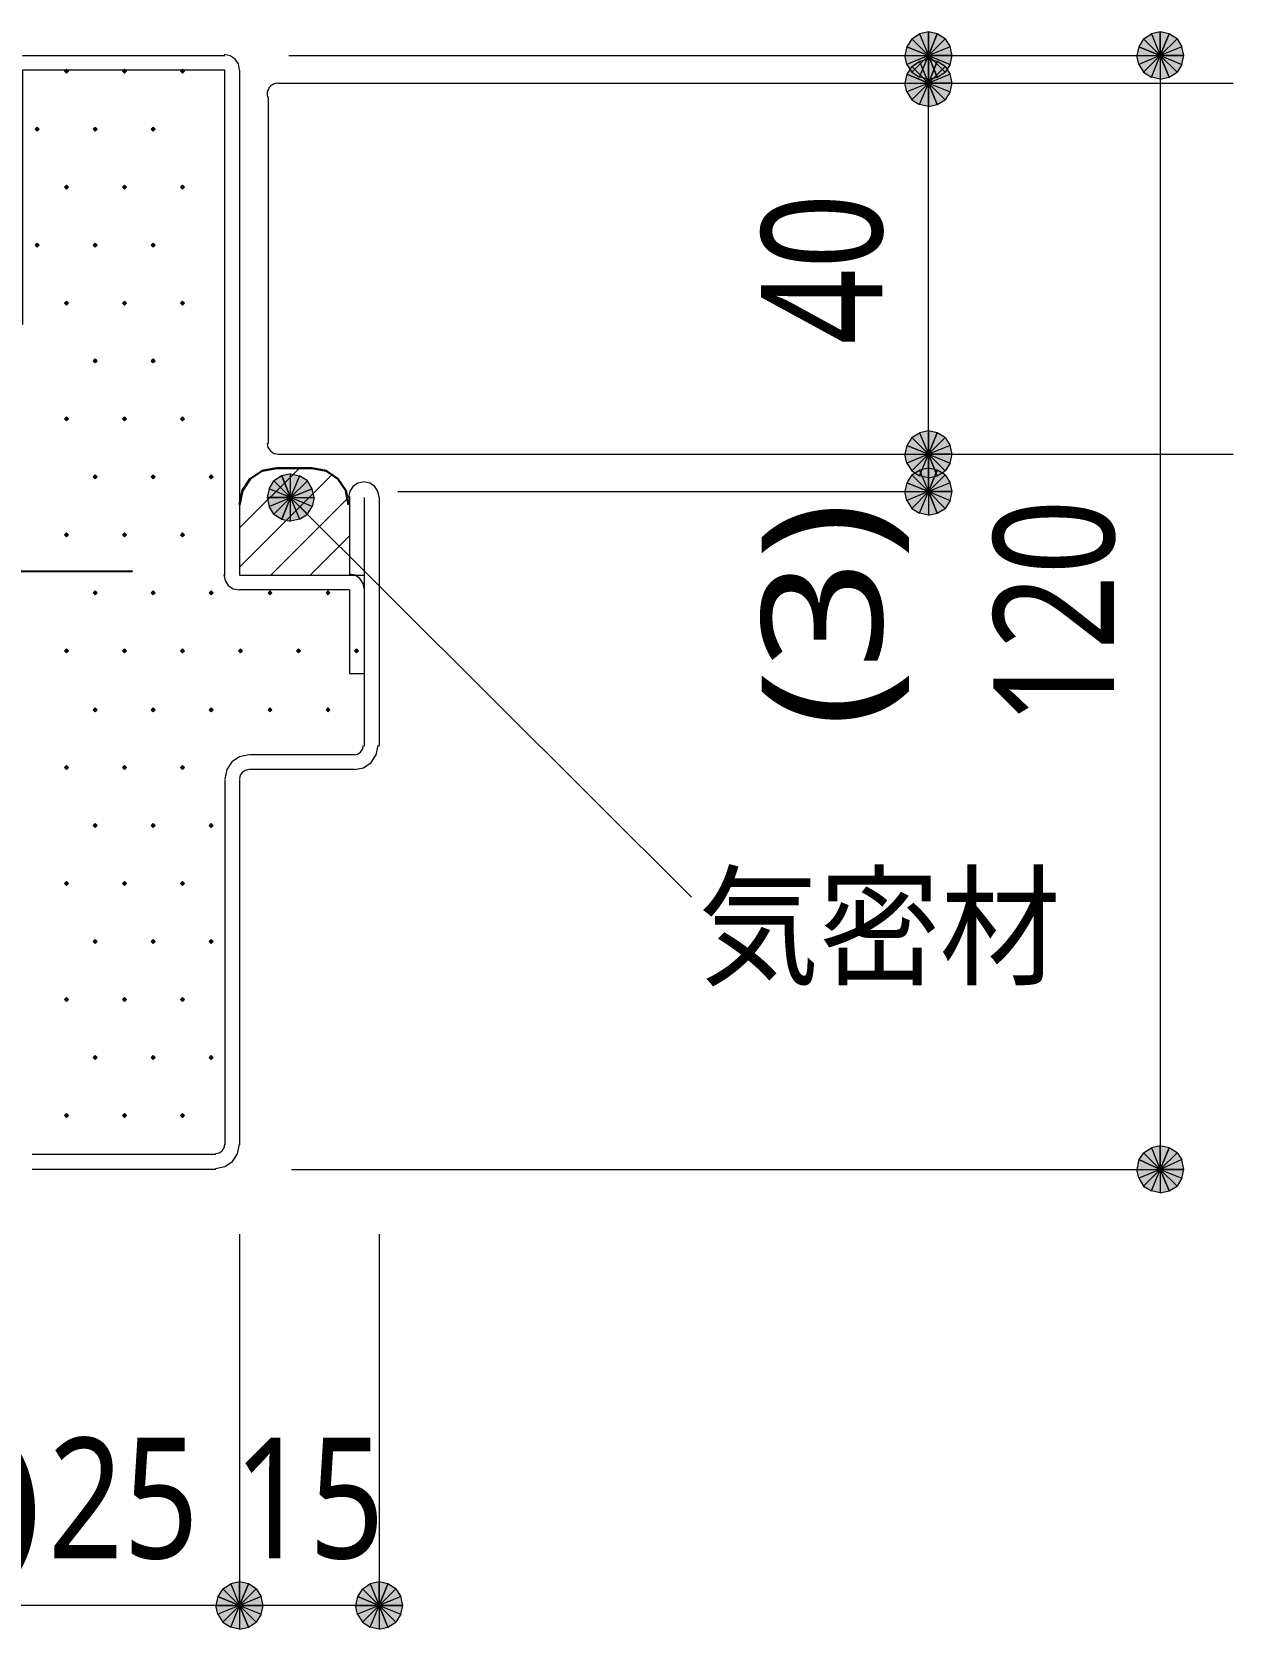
# Model space of a CAD drawing. Header units: millimetres. Extents: x 0 to 420, y 0 to 297.
# Drawn here: x 68.43 to 94.3, y 214.55 to 248.96 of the extents above; entities that cross this region are included whole.
import ezdxf
from ezdxf.enums import TextEntityAlignment as Align

# ---------------------------------------------------------------- set-up
doc = ezdxf.new("R2010")
doc.units = ezdxf.units.MM
doc.styles.add('kst32b', font='NotoSansJP-Variable.ttf')

msp = doc.modelspace()

# ---------------------------------------------------------------- hatches: boundary and pattern name
h = msp.add_hatch(color=7)
h.paths.add_polyline_path([(87.736, 248.962), (87.545, 248.92), (87.736, 248.454), (87.736, 248.962)])
h.paths.add_polyline_path([(87.545, 248.92), (87.736, 248.454), (87.376, 248.814), (87.545, 248.92)])
h.paths.add_polyline_path([(87.736, 248.454), (87.376, 248.814), (87.27, 248.645), (87.736, 248.454)])
for points in [[(87.926, 248.92), (87.736, 248.962), (87.736, 248.454), (87.926, 248.92)], [(92.922, 248.92), (92.731, 248.962), (92.731, 248.454), (92.922, 248.92)], [(69.173, 248.158), (69.152, 248.137), (69.13, 248.116), (69.152, 248.095), (69.173, 248.073), (69.194, 248.095), (69.215, 248.116), (69.194, 248.137), (69.173, 248.158)], [(70.421, 248.158), (70.4, 248.137), (70.379, 248.116), (70.4, 248.095), (70.421, 248.073), (70.443, 248.095), (70.464, 248.116), (70.443, 248.137), (70.421, 248.158)], [(71.67, 248.158), (71.649, 248.137), (71.628, 248.116), (71.649, 248.095), (71.67, 248.073), (71.692, 248.095), (71.713, 248.116), (71.692, 248.137), (71.67, 248.158)], [(87.926, 248.327), (87.736, 248.37), (87.736, 247.862), (87.926, 248.327)], [(68.538, 246.909), (68.517, 246.888), (68.495, 246.867), (68.517, 246.846), (68.538, 246.824), (68.559, 246.846), (68.58, 246.867), (68.559, 246.888), (68.538, 246.909)], [(69.787, 246.909), (69.765, 246.888), (69.744, 246.867), (69.765, 246.846), (69.787, 246.824), (69.808, 246.846), (69.829, 246.867), (69.808, 246.888), (69.787, 246.909)], [(71.035, 246.909), (71.014, 246.888), (70.993, 246.867), (71.014, 246.846), (71.035, 246.824), (71.057, 246.846), (71.078, 246.867), (71.057, 246.888), (71.035, 246.909)], [(69.173, 245.66), (69.152, 245.639), (69.13, 245.618), (69.152, 245.597), (69.173, 245.576), (69.194, 245.597), (69.215, 245.618), (69.194, 245.639), (69.173, 245.66)], [(70.421, 245.66), (70.4, 245.639), (70.379, 245.618), (70.4, 245.597), (70.421, 245.576), (70.443, 245.597), (70.464, 245.618), (70.443, 245.639), (70.421, 245.66)], [(71.67, 245.66), (71.649, 245.639), (71.628, 245.618), (71.649, 245.597), (71.67, 245.576), (71.692, 245.597), (71.713, 245.618), (71.692, 245.639), (71.67, 245.66)], [(68.538, 244.412), (68.517, 244.39), (68.495, 244.369), (68.517, 244.348), (68.538, 244.327), (68.559, 244.348), (68.58, 244.369), (68.559, 244.39), (68.538, 244.412)], [(69.787, 244.412), (69.765, 244.39), (69.744, 244.369), (69.765, 244.348), (69.787, 244.327), (69.808, 244.348), (69.829, 244.369), (69.808, 244.39), (69.787, 244.412)], [(71.035, 244.412), (71.014, 244.39), (70.993, 244.369), (71.014, 244.348), (71.035, 244.327), (71.057, 244.348), (71.078, 244.369), (71.057, 244.39), (71.035, 244.412)], [(69.173, 243.163), (69.152, 243.141), (69.13, 243.12), (69.152, 243.099), (69.173, 243.078), (69.194, 243.099), (69.215, 243.12), (69.194, 243.141), (69.173, 243.163)], [(70.421, 243.163), (70.4, 243.141), (70.379, 243.12), (70.4, 243.099), (70.421, 243.078), (70.443, 243.099), (70.464, 243.12), (70.443, 243.141), (70.421, 243.163)], [(71.67, 243.163), (71.649, 243.141), (71.628, 243.12), (71.649, 243.099), (71.67, 243.078), (71.692, 243.099), (71.713, 243.12), (71.692, 243.141), (71.67, 243.163)], [(69.787, 241.914), (69.765, 241.893), (69.744, 241.871), (69.765, 241.85), (69.787, 241.829), (69.808, 241.85), (69.829, 241.871), (69.808, 241.893), (69.787, 241.914)], [(71.035, 241.914), (71.014, 241.893), (70.993, 241.871), (71.014, 241.85), (71.035, 241.829), (71.057, 241.85), (71.078, 241.871), (71.057, 241.893), (71.035, 241.914)], [(69.173, 240.665), (69.152, 240.644), (69.13, 240.623), (69.152, 240.601), (69.173, 240.58), (69.194, 240.601), (69.215, 240.623), (69.194, 240.644), (69.173, 240.665)], [(70.421, 240.665), (70.4, 240.644), (70.379, 240.623), (70.4, 240.601), (70.421, 240.58), (70.443, 240.601), (70.464, 240.623), (70.443, 240.644), (70.421, 240.665)], [(71.67, 240.665), (71.649, 240.644), (71.628, 240.623), (71.649, 240.601), (71.67, 240.58), (71.692, 240.601), (71.713, 240.623), (71.692, 240.644), (71.67, 240.665)], [(87.926, 240.326), (87.736, 240.369), (87.736, 239.861), (87.926, 240.326)], [(87.926, 239.522), (87.736, 239.564), (87.736, 239.056), (87.926, 239.522)], [(69.787, 239.416), (69.765, 239.395), (69.744, 239.374), (69.765, 239.353), (69.787, 239.331), (69.808, 239.353), (69.829, 239.374), (69.808, 239.395), (69.787, 239.416)], [(71.035, 239.416), (71.014, 239.395), (70.993, 239.374), (71.014, 239.353), (71.035, 239.331), (71.057, 239.353), (71.078, 239.374), (71.057, 239.395), (71.035, 239.416)], [(72.284, 239.416), (72.263, 239.395), (72.242, 239.374), (72.263, 239.353), (72.284, 239.331), (72.305, 239.353), (72.327, 239.374), (72.305, 239.395), (72.284, 239.416)], [(74.464, 239.12), (74.359, 239.289), (73.999, 238.929), (74.464, 239.12)], [(69.173, 238.167), (69.152, 238.146), (69.13, 238.125), (69.152, 238.104), (69.173, 238.083), (69.194, 238.104), (69.215, 238.125), (69.194, 238.146), (69.173, 238.167)], [(70.421, 238.167), (70.4, 238.146), (70.379, 238.125), (70.4, 238.104), (70.421, 238.083), (70.443, 238.104), (70.464, 238.125), (70.443, 238.146), (70.421, 238.167)], [(71.67, 238.167), (71.649, 238.146), (71.628, 238.125), (71.649, 238.104), (71.67, 238.083), (71.692, 238.104), (71.713, 238.125), (71.692, 238.146), (71.67, 238.167)], [(69.787, 236.918), (69.765, 236.897), (69.744, 236.876), (69.765, 236.855), (69.787, 236.834), (69.808, 236.855), (69.829, 236.876), (69.808, 236.897), (69.787, 236.918)], [(71.035, 236.918), (71.014, 236.897), (70.993, 236.876), (71.014, 236.855), (71.035, 236.834), (71.057, 236.855), (71.078, 236.876), (71.057, 236.897), (71.035, 236.918)], [(72.284, 236.918), (72.263, 236.897), (72.242, 236.876), (72.263, 236.855), (72.284, 236.834), (72.305, 236.855), (72.327, 236.876), (72.305, 236.897), (72.284, 236.918)], [(73.554, 236.918), (73.533, 236.897), (73.512, 236.876), (73.533, 236.855), (73.554, 236.834), (73.575, 236.855), (73.596, 236.876), (73.575, 236.897), (73.554, 236.918)], [(74.803, 236.918), (74.782, 236.897), (74.761, 236.876), (74.782, 236.855), (74.803, 236.834), (74.824, 236.855), (74.845, 236.876), (74.824, 236.897), (74.803, 236.918)], [(69.173, 235.67), (69.152, 235.648), (69.13, 235.627), (69.152, 235.606), (69.173, 235.585), (69.194, 235.606), (69.215, 235.627), (69.194, 235.648), (69.173, 235.67)], [(70.421, 235.67), (70.4, 235.648), (70.379, 235.627), (70.4, 235.606), (70.421, 235.585), (70.443, 235.606), (70.464, 235.627), (70.443, 235.648), (70.421, 235.67)], [(71.67, 235.67), (71.649, 235.648), (71.628, 235.627), (71.649, 235.606), (71.67, 235.585), (71.692, 235.606), (71.713, 235.627), (71.692, 235.648), (71.67, 235.67)], [(72.919, 235.67), (72.898, 235.648), (72.877, 235.627), (72.898, 235.606), (72.919, 235.585), (72.94, 235.606), (72.962, 235.627), (72.94, 235.648), (72.919, 235.67)], [(74.168, 235.67), (74.147, 235.648), (74.126, 235.627), (74.147, 235.606), (74.168, 235.585), (74.189, 235.606), (74.21, 235.627), (74.189, 235.648), (74.168, 235.67)], [(75.417, 235.67), (75.396, 235.648), (75.375, 235.627), (75.396, 235.606), (75.417, 235.585), (75.438, 235.606), (75.459, 235.627), (75.438, 235.648), (75.417, 235.67)], [(69.787, 234.4), (69.765, 234.379), (69.744, 234.357), (69.765, 234.336), (69.787, 234.315), (69.808, 234.336), (69.829, 234.357), (69.808, 234.379), (69.787, 234.4)], [(71.035, 234.4), (71.014, 234.379), (70.993, 234.357), (71.014, 234.336), (71.035, 234.315), (71.057, 234.336), (71.078, 234.357), (71.057, 234.379), (71.035, 234.4)], [(72.284, 234.4), (72.263, 234.379), (72.242, 234.357), (72.263, 234.336), (72.284, 234.315), (72.305, 234.336), (72.327, 234.357), (72.305, 234.379), (72.284, 234.4)], [(73.554, 234.4), (73.533, 234.379), (73.512, 234.357), (73.533, 234.336), (73.554, 234.315), (73.575, 234.336), (73.596, 234.357), (73.575, 234.379), (73.554, 234.4)], [(74.803, 234.4), (74.782, 234.379), (74.761, 234.357), (74.782, 234.336), (74.803, 234.315), (74.824, 234.336), (74.845, 234.357), (74.824, 234.379), (74.803, 234.4)], [(69.173, 233.151), (69.152, 233.13), (69.13, 233.108), (69.152, 233.087), (69.173, 233.066), (69.194, 233.087), (69.215, 233.108), (69.194, 233.13), (69.173, 233.151)], [(70.421, 233.151), (70.4, 233.13), (70.379, 233.108), (70.4, 233.087), (70.421, 233.066), (70.443, 233.087), (70.464, 233.108), (70.443, 233.13), (70.421, 233.151)], [(71.67, 233.151), (71.649, 233.13), (71.628, 233.108), (71.649, 233.087), (71.67, 233.066), (71.692, 233.087), (71.713, 233.108), (71.692, 233.13), (71.67, 233.151)], [(69.787, 231.902), (69.765, 231.881), (69.744, 231.86), (69.765, 231.838), (69.787, 231.817), (69.808, 231.838), (69.829, 231.86), (69.808, 231.881), (69.787, 231.902)], [(71.035, 231.902), (71.014, 231.881), (70.993, 231.86), (71.014, 231.838), (71.035, 231.817), (71.057, 231.838), (71.078, 231.86), (71.057, 231.881), (71.035, 231.902)], [(72.284, 231.902), (72.263, 231.881), (72.242, 231.86), (72.263, 231.838), (72.284, 231.817), (72.305, 231.838), (72.327, 231.86), (72.305, 231.881), (72.284, 231.902)], [(69.173, 230.653), (69.152, 230.632), (69.13, 230.611), (69.152, 230.59), (69.173, 230.568), (69.194, 230.59), (69.215, 230.611), (69.194, 230.632), (69.173, 230.653)], [(70.421, 230.653), (70.4, 230.632), (70.379, 230.611), (70.4, 230.59), (70.421, 230.568), (70.443, 230.59), (70.464, 230.611), (70.443, 230.632), (70.421, 230.653)], [(71.67, 230.653), (71.649, 230.632), (71.628, 230.611), (71.649, 230.59), (71.67, 230.568), (71.692, 230.59), (71.713, 230.611), (71.692, 230.632), (71.67, 230.653)], [(69.787, 229.404), (69.765, 229.383), (69.744, 229.362), (69.765, 229.341), (69.787, 229.32), (69.808, 229.341), (69.829, 229.362), (69.808, 229.383), (69.787, 229.404)], [(71.035, 229.404), (71.014, 229.383), (70.993, 229.362), (71.014, 229.341), (71.035, 229.32), (71.057, 229.341), (71.078, 229.362), (71.057, 229.383), (71.035, 229.404)], [(72.284, 229.404), (72.263, 229.383), (72.242, 229.362), (72.263, 229.341), (72.284, 229.32), (72.305, 229.341), (72.327, 229.362), (72.305, 229.383), (72.284, 229.404)], [(69.173, 228.155), (69.152, 228.134), (69.13, 228.113), (69.152, 228.092), (69.173, 228.071), (69.194, 228.092), (69.215, 228.113), (69.194, 228.134), (69.173, 228.155)], [(70.421, 228.155), (70.4, 228.134), (70.379, 228.113), (70.4, 228.092), (70.421, 228.071), (70.443, 228.092), (70.464, 228.113), (70.443, 228.134), (70.421, 228.155)], [(71.67, 228.155), (71.649, 228.134), (71.628, 228.113), (71.649, 228.092), (71.67, 228.071), (71.692, 228.092), (71.713, 228.113), (71.692, 228.134), (71.67, 228.155)], [(69.787, 226.907), (69.765, 226.886), (69.744, 226.864), (69.765, 226.843), (69.787, 226.822), (69.808, 226.843), (69.829, 226.864), (69.808, 226.886), (69.787, 226.907)], [(71.035, 226.907), (71.014, 226.886), (70.993, 226.864), (71.014, 226.843), (71.035, 226.822), (71.057, 226.843), (71.078, 226.864), (71.057, 226.886), (71.035, 226.907)], [(72.284, 226.907), (72.263, 226.886), (72.242, 226.864), (72.263, 226.843), (72.284, 226.822), (72.305, 226.843), (72.327, 226.864), (72.305, 226.886), (72.284, 226.907)], [(69.173, 225.658), (69.152, 225.637), (69.13, 225.615), (69.152, 225.594), (69.173, 225.573), (69.194, 225.594), (69.215, 225.615), (69.194, 225.637), (69.173, 225.658)], [(70.421, 225.658), (70.4, 225.637), (70.379, 225.615), (70.4, 225.594), (70.421, 225.573), (70.443, 225.594), (70.464, 225.615), (70.443, 225.637), (70.421, 225.658)], [(71.67, 225.658), (71.649, 225.637), (71.628, 225.615), (71.649, 225.594), (71.67, 225.573), (71.692, 225.594), (71.713, 225.615), (71.692, 225.637), (71.67, 225.658)], [(92.922, 224.917), (92.731, 224.959), (92.731, 224.451), (92.922, 224.917)], [(73.088, 215.519), (72.898, 215.561), (72.898, 215.053), (73.088, 215.519)], [(76.094, 215.519), (75.904, 215.561), (75.904, 215.053), (76.094, 215.519)]]:
    msp.add_hatch(color=7).paths.add_polyline_path(points)
h = msp.add_hatch(color=7)
h.paths.add_polyline_path([(88.244, 248.454), (88.202, 248.645), (87.736, 248.454), (88.244, 248.454)])
h.paths.add_polyline_path([(88.202, 248.645), (87.736, 248.454), (88.096, 248.814), (88.202, 248.645)])
h.paths.add_polyline_path([(87.736, 248.454), (88.096, 248.814), (87.926, 248.92), (87.736, 248.454)])
h = msp.add_hatch(color=7)
h.paths.add_polyline_path([(92.731, 248.962), (92.541, 248.92), (92.731, 248.454), (92.731, 248.962)])
h.paths.add_polyline_path([(92.541, 248.92), (92.731, 248.454), (92.371, 248.814), (92.541, 248.92)])
h.paths.add_polyline_path([(92.731, 248.454), (92.371, 248.814), (92.266, 248.645), (92.731, 248.454)])
h = msp.add_hatch(color=7)
h.paths.add_polyline_path([(93.239, 248.454), (93.197, 248.645), (92.731, 248.454), (93.239, 248.454)])
h.paths.add_polyline_path([(93.197, 248.645), (92.731, 248.454), (93.091, 248.814), (93.197, 248.645)])
h.paths.add_polyline_path([(92.731, 248.454), (93.091, 248.814), (92.922, 248.92), (92.731, 248.454)])
h = msp.add_hatch(color=7)
h.paths.add_polyline_path([(87.27, 248.645), (87.228, 248.454), (87.736, 248.454), (87.27, 248.645)])
h.paths.add_polyline_path([(87.228, 248.454), (87.736, 248.454), (87.27, 248.264), (87.228, 248.454)])
h.paths.add_polyline_path([(87.736, 248.454), (87.27, 248.264), (87.376, 248.095), (87.736, 248.454)])
h = msp.add_hatch(color=7)
h.paths.add_polyline_path([(92.266, 248.645), (92.223, 248.454), (92.731, 248.454), (92.266, 248.645)])
h.paths.add_polyline_path([(92.223, 248.454), (92.731, 248.454), (92.266, 248.264), (92.223, 248.454)])
h.paths.add_polyline_path([(92.731, 248.454), (92.266, 248.264), (92.371, 248.095), (92.731, 248.454)])
h = msp.add_hatch(color=7)
h.paths.add_polyline_path([(87.736, 248.37), (87.545, 248.327), (87.736, 247.862), (87.736, 248.37)])
h.paths.add_polyline_path([(87.545, 248.327), (87.736, 247.862), (87.376, 248.221), (87.545, 248.327)])
h.paths.add_polyline_path([(87.736, 247.862), (87.376, 248.221), (87.27, 248.052), (87.736, 247.862)])
h = msp.add_hatch(color=7)
h.paths.add_polyline_path([(87.376, 248.095), (87.545, 247.989), (87.736, 248.454), (87.376, 248.095)])
h.paths.add_polyline_path([(87.545, 247.989), (87.736, 248.454), (87.736, 247.946), (87.545, 247.989)])
h.paths.add_polyline_path([(87.736, 248.454), (87.736, 247.946), (87.926, 247.989), (87.736, 248.454)])
h = msp.add_hatch(color=7)
h.paths.add_polyline_path([(87.926, 247.989), (88.096, 248.095), (87.736, 248.454), (87.926, 247.989)])
h.paths.add_polyline_path([(88.096, 248.095), (87.736, 248.454), (88.202, 248.264), (88.096, 248.095)])
h.paths.add_polyline_path([(87.736, 248.454), (88.202, 248.264), (88.244, 248.454), (87.736, 248.454)])
h = msp.add_hatch(color=7)
h.paths.add_polyline_path([(88.244, 247.862), (88.202, 248.052), (87.736, 247.862), (88.244, 247.862)])
h.paths.add_polyline_path([(88.202, 248.052), (87.736, 247.862), (88.096, 248.221), (88.202, 248.052)])
h.paths.add_polyline_path([(87.736, 247.862), (88.096, 248.221), (87.926, 248.327), (87.736, 247.862)])
h = msp.add_hatch(color=7)
h.paths.add_polyline_path([(92.371, 248.095), (92.541, 247.989), (92.731, 248.454), (92.371, 248.095)])
h.paths.add_polyline_path([(92.541, 247.989), (92.731, 248.454), (92.731, 247.946), (92.541, 247.989)])
h.paths.add_polyline_path([(92.731, 248.454), (92.731, 247.946), (92.922, 247.989), (92.731, 248.454)])
h = msp.add_hatch(color=7)
h.paths.add_polyline_path([(92.922, 247.989), (93.091, 248.095), (92.731, 248.454), (92.922, 247.989)])
h.paths.add_polyline_path([(93.091, 248.095), (92.731, 248.454), (93.197, 248.264), (93.091, 248.095)])
h.paths.add_polyline_path([(92.731, 248.454), (93.197, 248.264), (93.239, 248.454), (92.731, 248.454)])
h = msp.add_hatch(color=7)
h.paths.add_polyline_path([(87.27, 248.052), (87.228, 247.862), (87.736, 247.862), (87.27, 248.052)])
h.paths.add_polyline_path([(87.228, 247.862), (87.736, 247.862), (87.27, 247.671), (87.228, 247.862)])
h.paths.add_polyline_path([(87.736, 247.862), (87.27, 247.671), (87.376, 247.502), (87.736, 247.862)])
h = msp.add_hatch(color=7)
h.paths.add_polyline_path([(87.376, 247.502), (87.545, 247.396), (87.736, 247.862), (87.376, 247.502)])
h.paths.add_polyline_path([(87.545, 247.396), (87.736, 247.862), (87.736, 247.354), (87.545, 247.396)])
h.paths.add_polyline_path([(87.736, 247.862), (87.736, 247.354), (87.926, 247.396), (87.736, 247.862)])
h = msp.add_hatch(color=7)
h.paths.add_polyline_path([(87.926, 247.396), (88.096, 247.502), (87.736, 247.862), (87.926, 247.396)])
h.paths.add_polyline_path([(88.096, 247.502), (87.736, 247.862), (88.202, 247.671), (88.096, 247.502)])
h.paths.add_polyline_path([(87.736, 247.862), (88.202, 247.671), (88.244, 247.862), (87.736, 247.862)])
h = msp.add_hatch(color=7)
h.paths.add_polyline_path([(87.736, 240.369), (87.545, 240.326), (87.736, 239.861), (87.736, 240.369)])
h.paths.add_polyline_path([(87.545, 240.326), (87.736, 239.861), (87.376, 240.221), (87.545, 240.326)])
h.paths.add_polyline_path([(87.736, 239.861), (87.376, 240.221), (87.27, 240.051), (87.736, 239.861)])
h = msp.add_hatch(color=7)
h.paths.add_polyline_path([(88.244, 239.861), (88.202, 240.051), (87.736, 239.861), (88.244, 239.861)])
h.paths.add_polyline_path([(88.202, 240.051), (87.736, 239.861), (88.096, 240.221), (88.202, 240.051)])
h.paths.add_polyline_path([(87.736, 239.861), (88.096, 240.221), (87.926, 240.326), (87.736, 239.861)])
h = msp.add_hatch(color=7)
h.paths.add_polyline_path([(87.27, 240.051), (87.228, 239.861), (87.736, 239.861), (87.27, 240.051)])
h.paths.add_polyline_path([(87.228, 239.861), (87.736, 239.861), (87.27, 239.67), (87.228, 239.861)])
h.paths.add_polyline_path([(87.736, 239.861), (87.27, 239.67), (87.376, 239.501), (87.736, 239.861)])
h = msp.add_hatch(color=7)
h.paths.add_polyline_path([(87.736, 239.564), (87.545, 239.522), (87.736, 239.056), (87.736, 239.564)])
h.paths.add_polyline_path([(87.545, 239.522), (87.736, 239.056), (87.376, 239.416), (87.545, 239.522)])
h.paths.add_polyline_path([(87.736, 239.056), (87.376, 239.416), (87.27, 239.247), (87.736, 239.056)])
h = msp.add_hatch(color=7)
h.paths.add_polyline_path([(87.376, 239.501), (87.545, 239.395), (87.736, 239.861), (87.376, 239.501)])
h.paths.add_polyline_path([(87.545, 239.395), (87.736, 239.861), (87.736, 239.353), (87.545, 239.395)])
h.paths.add_polyline_path([(87.736, 239.861), (87.736, 239.353), (87.926, 239.395), (87.736, 239.861)])
h = msp.add_hatch(color=7)
h.paths.add_polyline_path([(87.926, 239.395), (88.096, 239.501), (87.736, 239.861), (87.926, 239.395)])
h.paths.add_polyline_path([(88.096, 239.501), (87.736, 239.861), (88.202, 239.67), (88.096, 239.501)])
h.paths.add_polyline_path([(87.736, 239.861), (88.202, 239.67), (88.244, 239.861), (87.736, 239.861)])
h = msp.add_hatch(color=7)
h.paths.add_polyline_path([(73.808, 239.395), (73.639, 239.289), (73.999, 238.929), (73.808, 239.395)])
h.paths.add_polyline_path([(73.639, 239.289), (73.999, 238.929), (73.533, 239.12), (73.639, 239.289)])
h.paths.add_polyline_path([(73.999, 238.929), (73.533, 239.12), (73.491, 238.929), (73.999, 238.929)])
h = msp.add_hatch(color=7)
h.paths.add_polyline_path([(74.359, 239.289), (74.189, 239.395), (73.999, 238.929), (74.359, 239.289)])
h.paths.add_polyline_path([(74.189, 239.395), (73.999, 238.929), (73.999, 239.437), (74.189, 239.395)])
h.paths.add_polyline_path([(73.999, 238.929), (73.999, 239.437), (73.808, 239.395), (73.999, 238.929)])
h = msp.add_hatch(color=7)
h.paths.add_polyline_path([(87.27, 239.247), (87.228, 239.056), (87.736, 239.056), (87.27, 239.247)])
h.paths.add_polyline_path([(87.228, 239.056), (87.736, 239.056), (87.27, 238.866), (87.228, 239.056)])
h.paths.add_polyline_path([(87.736, 239.056), (87.27, 238.866), (87.376, 238.696), (87.736, 239.056)])
h = msp.add_hatch(color=7)
h.paths.add_polyline_path([(88.244, 239.056), (88.202, 239.247), (87.736, 239.056), (88.244, 239.056)])
h.paths.add_polyline_path([(88.202, 239.247), (87.736, 239.056), (88.096, 239.416), (88.202, 239.247)])
h.paths.add_polyline_path([(87.736, 239.056), (88.096, 239.416), (87.926, 239.522), (87.736, 239.056)])
h = msp.add_hatch(color=7)
h.paths.add_polyline_path([(73.491, 238.929), (73.533, 238.739), (73.999, 238.929), (73.491, 238.929)])
h.paths.add_polyline_path([(73.533, 238.739), (73.999, 238.929), (73.639, 238.57), (73.533, 238.739)])
h.paths.add_polyline_path([(73.999, 238.929), (73.639, 238.57), (73.808, 238.464), (73.999, 238.929)])
h = msp.add_hatch(color=7)
h.paths.add_polyline_path([(73.808, 238.464), (73.999, 238.421), (73.999, 238.929), (73.808, 238.464)])
h.paths.add_polyline_path([(73.999, 238.421), (73.999, 238.929), (74.189, 238.464), (73.999, 238.421)])
h.paths.add_polyline_path([(73.999, 238.929), (74.189, 238.464), (74.359, 238.57), (73.999, 238.929)])
h = msp.add_hatch(color=7)
h.paths.add_polyline_path([(74.359, 238.57), (74.464, 238.739), (73.999, 238.929), (74.359, 238.57)])
h.paths.add_polyline_path([(74.464, 238.739), (73.999, 238.929), (74.507, 238.929), (74.464, 238.739)])
h.paths.add_polyline_path([(73.999, 238.929), (74.507, 238.929), (74.464, 239.12), (73.999, 238.929)])
h = msp.add_hatch(color=7)
h.paths.add_polyline_path([(87.376, 238.696), (87.545, 238.591), (87.736, 239.056), (87.376, 238.696)])
h.paths.add_polyline_path([(87.545, 238.591), (87.736, 239.056), (87.736, 238.548), (87.545, 238.591)])
h.paths.add_polyline_path([(87.736, 239.056), (87.736, 238.548), (87.926, 238.591), (87.736, 239.056)])
h = msp.add_hatch(color=7)
h.paths.add_polyline_path([(87.926, 238.591), (88.096, 238.696), (87.736, 239.056), (87.926, 238.591)])
h.paths.add_polyline_path([(88.096, 238.696), (87.736, 239.056), (88.202, 238.866), (88.096, 238.696)])
h.paths.add_polyline_path([(87.736, 239.056), (88.202, 238.866), (88.244, 239.056), (87.736, 239.056)])
h = msp.add_hatch(color=7)
h.paths.add_polyline_path([(92.731, 224.959), (92.541, 224.917), (92.731, 224.451), (92.731, 224.959)])
h.paths.add_polyline_path([(92.541, 224.917), (92.731, 224.451), (92.371, 224.811), (92.541, 224.917)])
h.paths.add_polyline_path([(92.731, 224.451), (92.371, 224.811), (92.266, 224.663), (92.731, 224.451)])
h = msp.add_hatch(color=7)
h.paths.add_polyline_path([(93.239, 224.451), (93.197, 224.663), (92.731, 224.451), (93.239, 224.451)])
h.paths.add_polyline_path([(93.197, 224.663), (92.731, 224.451), (93.091, 224.811), (93.197, 224.663)])
h.paths.add_polyline_path([(92.731, 224.451), (93.091, 224.811), (92.922, 224.917), (92.731, 224.451)])
h = msp.add_hatch(color=7)
h.paths.add_polyline_path([(92.266, 224.663), (92.223, 224.451), (92.731, 224.451), (92.266, 224.663)])
h.paths.add_polyline_path([(92.223, 224.451), (92.731, 224.451), (92.266, 224.261), (92.223, 224.451)])
h.paths.add_polyline_path([(92.731, 224.451), (92.266, 224.261), (92.371, 224.091), (92.731, 224.451)])
h = msp.add_hatch(color=7)
h.paths.add_polyline_path([(92.371, 224.091), (92.541, 223.986), (92.731, 224.451), (92.371, 224.091)])
h.paths.add_polyline_path([(92.541, 223.986), (92.731, 224.451), (92.731, 223.943), (92.541, 223.986)])
h.paths.add_polyline_path([(92.731, 224.451), (92.731, 223.943), (92.922, 223.986), (92.731, 224.451)])
h = msp.add_hatch(color=7)
h.paths.add_polyline_path([(92.922, 223.986), (93.091, 224.091), (92.731, 224.451), (92.922, 223.986)])
h.paths.add_polyline_path([(93.091, 224.091), (92.731, 224.451), (93.197, 224.261), (93.091, 224.091)])
h.paths.add_polyline_path([(92.731, 224.451), (93.197, 224.261), (93.239, 224.451), (92.731, 224.451)])
h = msp.add_hatch(color=7)
h.paths.add_polyline_path([(72.898, 215.561), (72.708, 215.519), (72.898, 215.053), (72.898, 215.561)])
h.paths.add_polyline_path([(72.708, 215.519), (72.898, 215.053), (72.538, 215.413), (72.708, 215.519)])
h.paths.add_polyline_path([(72.898, 215.053), (72.538, 215.413), (72.432, 215.244), (72.898, 215.053)])
h = msp.add_hatch(color=7)
h.paths.add_polyline_path([(73.406, 215.053), (73.364, 215.244), (72.898, 215.053), (73.406, 215.053)])
h.paths.add_polyline_path([(73.364, 215.244), (72.898, 215.053), (73.258, 215.413), (73.364, 215.244)])
h.paths.add_polyline_path([(72.898, 215.053), (73.258, 215.413), (73.088, 215.519), (72.898, 215.053)])
h = msp.add_hatch(color=7)
h.paths.add_polyline_path([(75.904, 215.561), (75.713, 215.519), (75.904, 215.053), (75.904, 215.561)])
h.paths.add_polyline_path([(75.713, 215.519), (75.904, 215.053), (75.544, 215.413), (75.713, 215.519)])
h.paths.add_polyline_path([(75.904, 215.053), (75.544, 215.413), (75.438, 215.244), (75.904, 215.053)])
h = msp.add_hatch(color=7)
h.paths.add_polyline_path([(76.412, 215.053), (76.369, 215.244), (75.904, 215.053), (76.412, 215.053)])
h.paths.add_polyline_path([(76.369, 215.244), (75.904, 215.053), (76.263, 215.413), (76.369, 215.244)])
h.paths.add_polyline_path([(75.904, 215.053), (76.263, 215.413), (76.094, 215.519), (75.904, 215.053)])
h = msp.add_hatch(color=7)
h.paths.add_polyline_path([(72.432, 215.244), (72.39, 215.053), (72.898, 215.053), (72.432, 215.244)])
h.paths.add_polyline_path([(72.39, 215.053), (72.898, 215.053), (72.432, 214.863), (72.39, 215.053)])
h.paths.add_polyline_path([(72.898, 215.053), (72.432, 214.863), (72.538, 214.693), (72.898, 215.053)])
h = msp.add_hatch(color=7)
h.paths.add_polyline_path([(75.438, 215.244), (75.396, 215.053), (75.904, 215.053), (75.438, 215.244)])
h.paths.add_polyline_path([(75.396, 215.053), (75.904, 215.053), (75.438, 214.863), (75.396, 215.053)])
h.paths.add_polyline_path([(75.904, 215.053), (75.438, 214.863), (75.544, 214.693), (75.904, 215.053)])
h = msp.add_hatch(color=7)
h.paths.add_polyline_path([(72.538, 214.693), (72.708, 214.588), (72.898, 215.053), (72.538, 214.693)])
h.paths.add_polyline_path([(72.708, 214.588), (72.898, 215.053), (72.898, 214.545), (72.708, 214.588)])
h.paths.add_polyline_path([(72.898, 215.053), (72.898, 214.545), (73.088, 214.588), (72.898, 215.053)])
h = msp.add_hatch(color=7)
h.paths.add_polyline_path([(73.088, 214.588), (73.258, 214.693), (72.898, 215.053), (73.088, 214.588)])
h.paths.add_polyline_path([(73.258, 214.693), (72.898, 215.053), (73.364, 214.863), (73.258, 214.693)])
h.paths.add_polyline_path([(72.898, 215.053), (73.364, 214.863), (73.406, 215.053), (72.898, 215.053)])
h = msp.add_hatch(color=7)
h.paths.add_polyline_path([(75.544, 214.693), (75.713, 214.588), (75.904, 215.053), (75.544, 214.693)])
h.paths.add_polyline_path([(75.713, 214.588), (75.904, 215.053), (75.904, 214.545), (75.713, 214.588)])
h.paths.add_polyline_path([(75.904, 215.053), (75.904, 214.545), (76.094, 214.588), (75.904, 215.053)])
h = msp.add_hatch(color=7)
h.paths.add_polyline_path([(76.094, 214.588), (76.263, 214.693), (75.904, 215.053), (76.094, 214.588)])
h.paths.add_polyline_path([(76.263, 214.693), (75.904, 215.053), (76.369, 214.863), (76.263, 214.693)])
h.paths.add_polyline_path([(75.904, 215.053), (76.369, 214.863), (76.412, 215.053), (75.904, 215.053)])

# ---------------------------------------------------------------- linework, layer by layer
at = {"lineweight": 0}
for points in [[(87.545, 248.92), (87.736, 248.454), (87.376, 248.814)], [(87.736, 248.962), (87.545, 248.92), (87.736, 248.454)], [(87.926, 248.92), (87.736, 248.962), (87.736, 248.454)], [(87.736, 248.454), (88.096, 248.814), (87.926, 248.92)], [(92.541, 248.92), (92.731, 248.454), (92.371, 248.814)], [(92.731, 248.962), (92.541, 248.92), (92.731, 248.454)], [(92.922, 248.92), (92.731, 248.962), (92.731, 248.454)], [(92.731, 248.454), (93.091, 248.814), (92.922, 248.92)], [(87.27, 248.645), (87.228, 248.454), (87.736, 248.454)], [(87.736, 248.454), (87.376, 248.814), (87.27, 248.645)], [(88.202, 248.645), (87.736, 248.454), (88.096, 248.814)], [(88.244, 248.454), (88.202, 248.645), (87.736, 248.454)], [(92.266, 248.645), (92.223, 248.454), (92.731, 248.454)], [(92.731, 248.454), (92.371, 248.814), (92.266, 248.645)], [(93.197, 248.645), (92.731, 248.454), (93.091, 248.814)], [(93.239, 248.454), (93.197, 248.645), (92.731, 248.454)], [(69.173, 248.158), (69.152, 248.137), (69.13, 248.116), (69.152, 248.095), (69.173, 248.073), (69.194, 248.095), (69.215, 248.116), (69.194, 248.137)], [(70.421, 248.158), (70.4, 248.137), (70.379, 248.116), (70.4, 248.095), (70.421, 248.073), (70.443, 248.095), (70.464, 248.116), (70.443, 248.137)], [(71.67, 248.158), (71.649, 248.137), (71.628, 248.116), (71.649, 248.095), (71.67, 248.073), (71.692, 248.095), (71.713, 248.116), (71.692, 248.137)], [(87.228, 248.454), (87.736, 248.454), (87.27, 248.264)], [(87.736, 248.454), (87.27, 248.264), (87.376, 248.095)], [(87.736, 247.862), (87.376, 248.221), (87.27, 248.052)], [(87.376, 248.095), (87.545, 247.989), (87.736, 248.454)], [(87.545, 248.327), (87.736, 247.862), (87.376, 248.221)], [(87.545, 247.989), (87.736, 248.454), (87.736, 247.946)], [(87.736, 248.37), (87.545, 248.327), (87.736, 247.862)], [(87.736, 248.454), (87.736, 247.946), (87.926, 247.989)], [(87.926, 247.989), (88.096, 248.095), (87.736, 248.454)], [(88.096, 248.095), (87.736, 248.454), (88.202, 248.264)], [(87.736, 248.454), (88.202, 248.264), (88.244, 248.454)], [(87.926, 248.327), (87.736, 248.37), (87.736, 247.862)], [(87.736, 247.862), (88.096, 248.221), (87.926, 248.327)], [(88.202, 248.052), (87.736, 247.862), (88.096, 248.221)], [(92.223, 248.454), (92.731, 248.454), (92.266, 248.264)], [(92.731, 248.454), (92.266, 248.264), (92.371, 248.095)], [(92.371, 248.095), (92.541, 247.989), (92.731, 248.454)], [(92.541, 247.989), (92.731, 248.454), (92.731, 247.946)], [(92.731, 248.454), (92.731, 247.946), (92.922, 247.989)], [(92.922, 247.989), (93.091, 248.095), (92.731, 248.454)], [(93.091, 248.095), (92.731, 248.454), (93.197, 248.264)], [(92.731, 248.454), (93.197, 248.264), (93.239, 248.454)], [(87.27, 248.052), (87.228, 247.862), (87.736, 247.862)], [(87.228, 247.862), (87.736, 247.862), (87.27, 247.671)], [(87.736, 247.862), (87.27, 247.671), (87.376, 247.502)], [(87.376, 247.502), (87.545, 247.396), (87.736, 247.862)], [(87.545, 247.396), (87.736, 247.862), (87.736, 247.354)], [(88.244, 247.862), (88.202, 248.052), (87.736, 247.862)], [(87.736, 247.862), (87.736, 247.354), (87.926, 247.396)], [(87.926, 247.396), (88.096, 247.502), (87.736, 247.862)], [(88.096, 247.502), (87.736, 247.862), (88.202, 247.671)], [(87.736, 247.862), (88.202, 247.671), (88.244, 247.862)], [(68.538, 246.909), (68.517, 246.888), (68.495, 246.867), (68.517, 246.846), (68.538, 246.824), (68.559, 246.846), (68.58, 246.867), (68.559, 246.888)], [(69.787, 246.909), (69.765, 246.888), (69.744, 246.867), (69.765, 246.846), (69.787, 246.824), (69.808, 246.846), (69.829, 246.867), (69.808, 246.888)], [(71.035, 246.909), (71.014, 246.888), (70.993, 246.867), (71.014, 246.846), (71.035, 246.824), (71.057, 246.846), (71.078, 246.867), (71.057, 246.888)], [(69.173, 245.66), (69.152, 245.639), (69.13, 245.618), (69.152, 245.597), (69.173, 245.576), (69.194, 245.597), (69.215, 245.618), (69.194, 245.639)], [(70.421, 245.66), (70.4, 245.639), (70.379, 245.618), (70.4, 245.597), (70.421, 245.576), (70.443, 245.597), (70.464, 245.618), (70.443, 245.639)], [(71.67, 245.66), (71.649, 245.639), (71.628, 245.618), (71.649, 245.597), (71.67, 245.576), (71.692, 245.597), (71.713, 245.618), (71.692, 245.639)], [(68.538, 244.412), (68.517, 244.39), (68.495, 244.369), (68.517, 244.348), (68.538, 244.327), (68.559, 244.348), (68.58, 244.369), (68.559, 244.39)], [(69.787, 244.412), (69.765, 244.39), (69.744, 244.369), (69.765, 244.348), (69.787, 244.327), (69.808, 244.348), (69.829, 244.369), (69.808, 244.39)], [(71.035, 244.412), (71.014, 244.39), (70.993, 244.369), (71.014, 244.348), (71.035, 244.327), (71.057, 244.348), (71.078, 244.369), (71.057, 244.39)], [(69.173, 243.163), (69.152, 243.141), (69.13, 243.12), (69.152, 243.099), (69.173, 243.078), (69.194, 243.099), (69.215, 243.12), (69.194, 243.141)], [(70.421, 243.163), (70.4, 243.141), (70.379, 243.12), (70.4, 243.099), (70.421, 243.078), (70.443, 243.099), (70.464, 243.12), (70.443, 243.141)], [(71.67, 243.163), (71.649, 243.141), (71.628, 243.12), (71.649, 243.099), (71.67, 243.078), (71.692, 243.099), (71.713, 243.12), (71.692, 243.141)], [(69.787, 241.914), (69.765, 241.893), (69.744, 241.871), (69.765, 241.85), (69.787, 241.829), (69.808, 241.85), (69.829, 241.871), (69.808, 241.893)], [(71.035, 241.914), (71.014, 241.893), (70.993, 241.871), (71.014, 241.85), (71.035, 241.829), (71.057, 241.85), (71.078, 241.871), (71.057, 241.893)], [(69.173, 240.665), (69.152, 240.644), (69.13, 240.623), (69.152, 240.601), (69.173, 240.58), (69.194, 240.601), (69.215, 240.623), (69.194, 240.644)], [(70.421, 240.665), (70.4, 240.644), (70.379, 240.623), (70.4, 240.601), (70.421, 240.58), (70.443, 240.601), (70.464, 240.623), (70.443, 240.644)], [(71.67, 240.665), (71.649, 240.644), (71.628, 240.623), (71.649, 240.601), (71.67, 240.58), (71.692, 240.601), (71.713, 240.623), (71.692, 240.644)], [(87.545, 240.326), (87.736, 239.861), (87.376, 240.221)], [(87.736, 240.369), (87.545, 240.326), (87.736, 239.861)], [(87.926, 240.326), (87.736, 240.369), (87.736, 239.861)], [(87.736, 239.861), (88.096, 240.221), (87.926, 240.326)], [(87.27, 240.051), (87.228, 239.861), (87.736, 239.861)], [(87.736, 239.861), (87.376, 240.221), (87.27, 240.051)], [(88.202, 240.051), (87.736, 239.861), (88.096, 240.221)], [(88.244, 239.861), (88.202, 240.051), (87.736, 239.861)], [(87.228, 239.861), (87.736, 239.861), (87.27, 239.67)], [(87.736, 239.861), (87.27, 239.67), (87.376, 239.501)], [(87.376, 239.501), (87.545, 239.395), (87.736, 239.861)], [(87.545, 239.395), (87.736, 239.861), (87.736, 239.353)], [(87.736, 239.564), (87.545, 239.522), (87.736, 239.056)], [(87.736, 239.861), (87.736, 239.353), (87.926, 239.395)], [(87.926, 239.395), (88.096, 239.501), (87.736, 239.861)], [(88.096, 239.501), (87.736, 239.861), (88.202, 239.67)], [(87.736, 239.861), (88.202, 239.67), (88.244, 239.861)], [(87.926, 239.522), (87.736, 239.564), (87.736, 239.056)], [(69.787, 239.416), (69.765, 239.395), (69.744, 239.374), (69.765, 239.353), (69.787, 239.331), (69.808, 239.353), (69.829, 239.374), (69.808, 239.395)], [(71.035, 239.416), (71.014, 239.395), (70.993, 239.374), (71.014, 239.353), (71.035, 239.331), (71.057, 239.353), (71.078, 239.374), (71.057, 239.395)], [(72.284, 239.416), (72.263, 239.395), (72.242, 239.374), (72.263, 239.353), (72.284, 239.331), (72.305, 239.353), (72.327, 239.374), (72.305, 239.395)], [(73.639, 239.289), (73.999, 238.929), (73.533, 239.12)], [(73.808, 239.395), (73.639, 239.289), (73.999, 238.929)], [(73.999, 238.929), (73.999, 239.437), (73.808, 239.395)], [(74.189, 239.395), (73.999, 238.929), (73.999, 239.437)], [(74.359, 239.289), (74.189, 239.395), (73.999, 238.929)], [(74.464, 239.12), (74.359, 239.289), (73.999, 238.929)], [(87.27, 239.247), (87.228, 239.056), (87.736, 239.056)], [(87.736, 239.056), (87.376, 239.416), (87.27, 239.247)], [(87.545, 239.522), (87.736, 239.056), (87.376, 239.416)], [(87.736, 239.056), (88.096, 239.416), (87.926, 239.522)], [(88.202, 239.247), (87.736, 239.056), (88.096, 239.416)], [(88.244, 239.056), (88.202, 239.247), (87.736, 239.056)], [(73.999, 238.929), (73.533, 239.12), (73.491, 238.929)], [(73.491, 238.929), (73.533, 238.739), (73.999, 238.929)], [(73.533, 238.739), (73.999, 238.929), (73.639, 238.57)], [(73.999, 238.929), (73.639, 238.57), (73.808, 238.464)], [(73.808, 238.464), (73.999, 238.421), (73.999, 238.929)], [(73.999, 238.929), (74.507, 238.929), (74.464, 239.12)], [(73.999, 238.421), (73.999, 238.929), (74.189, 238.464)], [(73.999, 238.929), (74.189, 238.464), (74.359, 238.57)], [(74.359, 238.57), (74.464, 238.739), (73.999, 238.929)], [(74.464, 238.739), (73.999, 238.929), (74.507, 238.929)], [(87.228, 239.056), (87.736, 239.056), (87.27, 238.866)], [(87.736, 239.056), (87.27, 238.866), (87.376, 238.696)], [(87.376, 238.696), (87.545, 238.591), (87.736, 239.056)], [(87.545, 238.591), (87.736, 239.056), (87.736, 238.548)], [(87.736, 239.056), (87.736, 238.548), (87.926, 238.591)], [(87.926, 238.591), (88.096, 238.696), (87.736, 239.056)], [(88.096, 238.696), (87.736, 239.056), (88.202, 238.866)], [(87.736, 239.056), (88.202, 238.866), (88.244, 239.056)], [(69.173, 238.167), (69.152, 238.146), (69.13, 238.125), (69.152, 238.104), (69.173, 238.083), (69.194, 238.104), (69.215, 238.125), (69.194, 238.146)], [(70.421, 238.167), (70.4, 238.146), (70.379, 238.125), (70.4, 238.104), (70.421, 238.083), (70.443, 238.104), (70.464, 238.125), (70.443, 238.146)], [(71.67, 238.167), (71.649, 238.146), (71.628, 238.125), (71.649, 238.104), (71.67, 238.083), (71.692, 238.104), (71.713, 238.125), (71.692, 238.146)], [(69.787, 236.918), (69.765, 236.897), (69.744, 236.876), (69.765, 236.855), (69.787, 236.834), (69.808, 236.855), (69.829, 236.876), (69.808, 236.897)], [(71.035, 236.918), (71.014, 236.897), (70.993, 236.876), (71.014, 236.855), (71.035, 236.834), (71.057, 236.855), (71.078, 236.876), (71.057, 236.897)], [(72.284, 236.918), (72.263, 236.897), (72.242, 236.876), (72.263, 236.855), (72.284, 236.834), (72.305, 236.855), (72.327, 236.876), (72.305, 236.897)], [(73.554, 236.918), (73.533, 236.897), (73.512, 236.876), (73.533, 236.855), (73.554, 236.834), (73.575, 236.855), (73.596, 236.876), (73.575, 236.897)], [(74.803, 236.918), (74.782, 236.897), (74.761, 236.876), (74.782, 236.855), (74.803, 236.834), (74.824, 236.855), (74.845, 236.876), (74.824, 236.897)], [(69.173, 235.67), (69.152, 235.648), (69.13, 235.627), (69.152, 235.606), (69.173, 235.585), (69.194, 235.606), (69.215, 235.627), (69.194, 235.648)], [(70.421, 235.67), (70.4, 235.648), (70.379, 235.627), (70.4, 235.606), (70.421, 235.585), (70.443, 235.606), (70.464, 235.627), (70.443, 235.648)], [(71.67, 235.67), (71.649, 235.648), (71.628, 235.627), (71.649, 235.606), (71.67, 235.585), (71.692, 235.606), (71.713, 235.627), (71.692, 235.648)], [(72.919, 235.67), (72.898, 235.648), (72.877, 235.627), (72.898, 235.606), (72.919, 235.585), (72.94, 235.606), (72.962, 235.627), (72.94, 235.648)], [(74.168, 235.67), (74.147, 235.648), (74.126, 235.627), (74.147, 235.606), (74.168, 235.585), (74.189, 235.606), (74.21, 235.627), (74.189, 235.648)], [(75.417, 235.67), (75.396, 235.648), (75.375, 235.627), (75.396, 235.606), (75.417, 235.585), (75.438, 235.606), (75.459, 235.627), (75.438, 235.648)], [(69.787, 234.4), (69.765, 234.379), (69.744, 234.357), (69.765, 234.336), (69.787, 234.315), (69.808, 234.336), (69.829, 234.357), (69.808, 234.379)], [(71.035, 234.4), (71.014, 234.379), (70.993, 234.357), (71.014, 234.336), (71.035, 234.315), (71.057, 234.336), (71.078, 234.357), (71.057, 234.379)], [(72.284, 234.4), (72.263, 234.379), (72.242, 234.357), (72.263, 234.336), (72.284, 234.315), (72.305, 234.336), (72.327, 234.357), (72.305, 234.379)], [(73.554, 234.4), (73.533, 234.379), (73.512, 234.357), (73.533, 234.336), (73.554, 234.315), (73.575, 234.336), (73.596, 234.357), (73.575, 234.379)], [(74.803, 234.4), (74.782, 234.379), (74.761, 234.357), (74.782, 234.336), (74.803, 234.315), (74.824, 234.336), (74.845, 234.357), (74.824, 234.379)], [(69.173, 233.151), (69.152, 233.13), (69.13, 233.108), (69.152, 233.087), (69.173, 233.066), (69.194, 233.087), (69.215, 233.108), (69.194, 233.13)], [(70.421, 233.151), (70.4, 233.13), (70.379, 233.108), (70.4, 233.087), (70.421, 233.066), (70.443, 233.087), (70.464, 233.108), (70.443, 233.13)], [(71.67, 233.151), (71.649, 233.13), (71.628, 233.108), (71.649, 233.087), (71.67, 233.066), (71.692, 233.087), (71.713, 233.108), (71.692, 233.13)], [(69.787, 231.902), (69.765, 231.881), (69.744, 231.86), (69.765, 231.838), (69.787, 231.817), (69.808, 231.838), (69.829, 231.86), (69.808, 231.881)], [(71.035, 231.902), (71.014, 231.881), (70.993, 231.86), (71.014, 231.838), (71.035, 231.817), (71.057, 231.838), (71.078, 231.86), (71.057, 231.881)], [(72.284, 231.902), (72.263, 231.881), (72.242, 231.86), (72.263, 231.838), (72.284, 231.817), (72.305, 231.838), (72.327, 231.86), (72.305, 231.881)], [(69.173, 230.653), (69.152, 230.632), (69.13, 230.611), (69.152, 230.59), (69.173, 230.568), (69.194, 230.59), (69.215, 230.611), (69.194, 230.632)], [(70.421, 230.653), (70.4, 230.632), (70.379, 230.611), (70.4, 230.59), (70.421, 230.568), (70.443, 230.59), (70.464, 230.611), (70.443, 230.632)], [(71.67, 230.653), (71.649, 230.632), (71.628, 230.611), (71.649, 230.59), (71.67, 230.568), (71.692, 230.59), (71.713, 230.611), (71.692, 230.632)], [(69.787, 229.404), (69.765, 229.383), (69.744, 229.362), (69.765, 229.341), (69.787, 229.32), (69.808, 229.341), (69.829, 229.362), (69.808, 229.383)], [(71.035, 229.404), (71.014, 229.383), (70.993, 229.362), (71.014, 229.341), (71.035, 229.32), (71.057, 229.341), (71.078, 229.362), (71.057, 229.383)], [(72.284, 229.404), (72.263, 229.383), (72.242, 229.362), (72.263, 229.341), (72.284, 229.32), (72.305, 229.341), (72.327, 229.362), (72.305, 229.383)], [(69.173, 228.155), (69.152, 228.134), (69.13, 228.113), (69.152, 228.092), (69.173, 228.071), (69.194, 228.092), (69.215, 228.113), (69.194, 228.134)], [(70.421, 228.155), (70.4, 228.134), (70.379, 228.113), (70.4, 228.092), (70.421, 228.071), (70.443, 228.092), (70.464, 228.113), (70.443, 228.134)], [(71.67, 228.155), (71.649, 228.134), (71.628, 228.113), (71.649, 228.092), (71.67, 228.071), (71.692, 228.092), (71.713, 228.113), (71.692, 228.134)], [(69.787, 226.907), (69.765, 226.886), (69.744, 226.864), (69.765, 226.843), (69.787, 226.822), (69.808, 226.843), (69.829, 226.864), (69.808, 226.886)], [(71.035, 226.907), (71.014, 226.886), (70.993, 226.864), (71.014, 226.843), (71.035, 226.822), (71.057, 226.843), (71.078, 226.864), (71.057, 226.886)], [(72.284, 226.907), (72.263, 226.886), (72.242, 226.864), (72.263, 226.843), (72.284, 226.822), (72.305, 226.843), (72.327, 226.864), (72.305, 226.886)], [(69.173, 225.658), (69.152, 225.637), (69.13, 225.615), (69.152, 225.594), (69.173, 225.573), (69.194, 225.594), (69.215, 225.615), (69.194, 225.637)], [(70.421, 225.658), (70.4, 225.637), (70.379, 225.615), (70.4, 225.594), (70.421, 225.573), (70.443, 225.594), (70.464, 225.615), (70.443, 225.637)], [(71.67, 225.658), (71.649, 225.637), (71.628, 225.615), (71.649, 225.594), (71.67, 225.573), (71.692, 225.594), (71.713, 225.615), (71.692, 225.637)], [(92.731, 224.451), (92.371, 224.811), (92.266, 224.663)], [(92.541, 224.917), (92.731, 224.451), (92.371, 224.811)], [(92.731, 224.959), (92.541, 224.917), (92.731, 224.451)], [(92.922, 224.917), (92.731, 224.959), (92.731, 224.451)], [(92.731, 224.451), (93.091, 224.811), (92.922, 224.917)], [(93.197, 224.663), (92.731, 224.451), (93.091, 224.811)], [(92.266, 224.663), (92.223, 224.451), (92.731, 224.451)], [(92.223, 224.451), (92.731, 224.451), (92.266, 224.261)], [(92.731, 224.451), (92.266, 224.261), (92.371, 224.091)], [(92.371, 224.091), (92.541, 223.986), (92.731, 224.451)], [(92.541, 223.986), (92.731, 224.451), (92.731, 223.943)], [(93.239, 224.451), (93.197, 224.663), (92.731, 224.451)], [(92.731, 224.451), (92.731, 223.943), (92.922, 223.986)], [(92.922, 223.986), (93.091, 224.091), (92.731, 224.451)], [(93.091, 224.091), (92.731, 224.451), (93.197, 224.261)], [(92.731, 224.451), (93.197, 224.261), (93.239, 224.451)], [(72.708, 215.519), (72.898, 215.053), (72.538, 215.413)], [(72.898, 215.561), (72.708, 215.519), (72.898, 215.053)], [(73.088, 215.519), (72.898, 215.561), (72.898, 215.053)], [(72.898, 215.053), (73.258, 215.413), (73.088, 215.519)], [(75.713, 215.519), (75.904, 215.053), (75.544, 215.413)], [(75.904, 215.561), (75.713, 215.519), (75.904, 215.053)], [(76.094, 215.519), (75.904, 215.561), (75.904, 215.053)], [(75.904, 215.053), (76.263, 215.413), (76.094, 215.519)], [(72.432, 215.244), (72.39, 215.053), (72.898, 215.053)], [(72.898, 215.053), (72.538, 215.413), (72.432, 215.244)], [(73.364, 215.244), (72.898, 215.053), (73.258, 215.413)], [(73.406, 215.053), (73.364, 215.244), (72.898, 215.053)], [(75.438, 215.244), (75.396, 215.053), (75.904, 215.053)], [(75.904, 215.053), (75.544, 215.413), (75.438, 215.244)], [(76.369, 215.244), (75.904, 215.053), (76.263, 215.413)], [(76.412, 215.053), (76.369, 215.244), (75.904, 215.053)], [(72.39, 215.053), (72.898, 215.053), (72.432, 214.863)], [(72.898, 215.053), (72.432, 214.863), (72.538, 214.693)], [(72.538, 214.693), (72.708, 214.588), (72.898, 215.053)], [(72.708, 214.588), (72.898, 215.053), (72.898, 214.545)], [(72.898, 215.053), (72.898, 214.545), (73.088, 214.588)], [(73.088, 214.588), (73.258, 214.693), (72.898, 215.053)], [(73.258, 214.693), (72.898, 215.053), (73.364, 214.863)], [(72.898, 215.053), (73.364, 214.863), (73.406, 215.053)], [(75.396, 215.053), (75.904, 215.053), (75.438, 214.863)], [(75.904, 215.053), (75.438, 214.863), (75.544, 214.693)], [(75.544, 214.693), (75.713, 214.588), (75.904, 215.053)], [(75.713, 214.588), (75.904, 215.053), (75.904, 214.545)], [(75.904, 215.053), (75.904, 214.545), (76.094, 214.588)], [(76.094, 214.588), (76.263, 214.693), (75.904, 215.053)], [(76.263, 214.693), (75.904, 215.053), (76.369, 214.863)], [(75.904, 215.053), (76.369, 214.863), (76.412, 215.053)]]:
    msp.add_lwpolyline(points, close=True, dxfattribs=at)
at = {"lineweight": 13}
for points in [[(68.22, 248.454), (72.581, 248.454)], [(72.898, 248.147), (72.872, 248.275), (72.802, 248.379), (72.698, 248.45), (72.57, 248.475)], [(73.956, 248.454), (92.731, 248.454)], [(87.736, 239.056), (87.736, 239.861), (87.736, 247.862), (87.736, 248.454)], [(92.731, 248.454), (92.731, 224.451)], [(72.581, 237.257), (72.581, 248.137), (68.22, 248.137), (68.22, 242.655)], [(72.898, 248.137), (72.898, 237.257)], [(73.721, 247.861), (73.667, 247.852), (73.618, 247.832), (73.574, 247.802), (73.538, 247.762), (73.511, 247.715), (73.495, 247.665), (73.491, 247.611), (73.498, 247.558)], [(73.724, 247.862), (94.298, 247.862)], [(73.512, 247.565), (73.512, 240.093)], [(73.491, 240.104), (73.51, 240.009), (73.562, 239.932), (73.639, 239.88), (73.734, 239.861)], [(74.189, 239.564), (72.898, 238.273)], [(73.745, 239.861), (94.298, 239.861)], [(74.909, 239.437), (72.898, 237.426)], [(75.576, 239.268), (75.448, 239.242), (75.344, 239.172), (75.273, 239.068), (75.248, 238.94)], [(75.904, 238.94), (75.878, 239.068), (75.808, 239.172), (75.703, 239.242), (75.576, 239.268)], [(75.248, 238.929), (73.575, 237.257)], [(73.999, 238.929), (82.635, 230.314)], [(75.269, 238.95), (75.269, 237.257)], [(75.586, 233.574), (75.586, 238.929)], [(75.904, 238.929), (75.904, 233.574)], [(76.306, 239.056), (87.228, 239.056)], [(76.306, 239.056), (87.736, 239.056)], [(75.269, 238.104), (74.422, 237.257)], [(72.559, 237.268), (72.585, 237.14), (72.655, 237.036), (72.76, 236.965), (72.887, 236.94)], [(72.898, 237.257), (75.269, 237.257)], [(75.586, 236.95), (75.56, 237.078), (75.49, 237.182), (75.386, 237.253), (75.258, 237.278)], [(75.269, 237.257), (75.586, 237.257)], [(75.269, 236.94), (72.898, 236.94)], [(75.269, 236.94), (75.269, 235.14), (75.586, 235.14)], [(73.099, 233.384), (72.897, 233.343), (72.732, 233.232), (72.621, 233.067), (72.581, 232.865)], [(75.375, 233.384), (73.11, 233.384)], [(75.364, 233.066), (75.566, 233.107), (75.731, 233.218), (75.842, 233.383), (75.883, 233.585)], [(75.364, 233.384), (75.442, 233.399), (75.506, 233.443), (75.549, 233.506), (75.565, 233.585)], [(73.099, 233.066), (73.021, 233.05), (72.957, 233.007), (72.914, 232.943), (72.898, 232.865)], [(75.375, 233.066), (73.11, 233.066)], [(72.581, 232.854), (72.581, 224.98)], [(72.898, 232.854), (72.898, 224.98)], [(72.39, 224.769), (68.432, 224.769)], [(72.379, 224.472), (72.581, 224.513), (72.746, 224.624), (72.857, 224.789), (72.898, 224.991)], [(72.379, 224.79), (72.458, 224.806), (72.522, 224.849), (72.565, 224.913), (72.581, 224.991)], [(72.39, 224.451), (68.432, 224.451)], [(74.02, 224.451), (92.731, 224.451)], [(72.898, 223.054), (72.898, 215.053)], [(75.904, 223.054), (75.904, 215.053)], [(75.904, 215.053), (72.898, 215.053), (67.903, 215.053), (62.907, 215.053)]]:
    msp.add_lwpolyline(points, dxfattribs=at)
at = {"lineweight": 30}
for points in [[(73.692, 239.564), (73.383, 239.502), (73.13, 239.332), (72.96, 239.08), (72.898, 238.771)], [(73.702, 239.564), (74.464, 239.564)], [(75.248, 238.771), (75.185, 239.08), (75.015, 239.332), (74.763, 239.502), (74.454, 239.564)]]:
    msp.add_lwpolyline(points, dxfattribs=at)
at = {"lineweight": 25}
msp.add_lwpolyline([(66.929, 237.342), (70.591, 237.342)], dxfattribs=at)

# ---------------------------------------------------------------- texts
at = {"style": 'kst32b'}
for s, height, p, p2 in [('40', 2.5989, (86.741, 242.231), (86.741, 245.48)), ('(3)', 2.5989, (86.741, 233.976), (86.741, 238.849)), ('120', 2.5989, (91.736, 234.019), (91.736, 238.892)), ('気密材', 2.0791, (82.783, 228.642), (90.58, 228.642)), ('(25)', 2.5989, (62.145, 216.069), (68.643, 216.069)), ('25', 2.5989, (68.771, 216.069), (72.019, 216.069)), ('15', 2.5989, (72.771, 216.069), (76.02, 216.069))]:
    msp.add_text(s, height=height, dxfattribs=at).set_placement(p, p2, align=Align.FIT)

doc.saveas('drawing.dxf')
